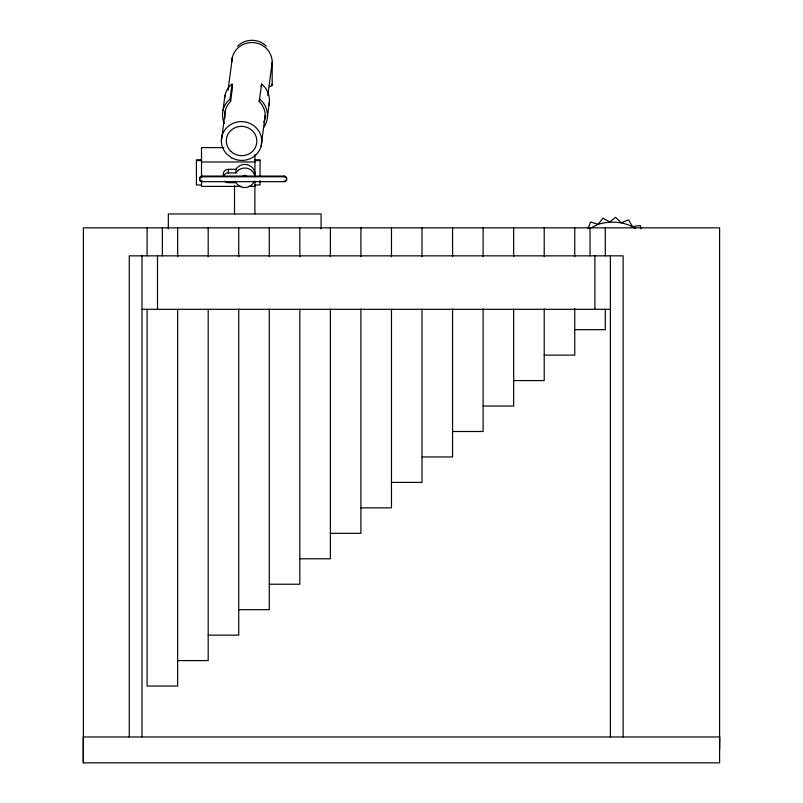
<?xml version="1.0" encoding="UTF-8"?>
<svg xmlns="http://www.w3.org/2000/svg" width="803" height="803" viewBox="0 0 803 803"><rect width="100%" height="100%" fill="white"/><g stroke="black" fill="none" stroke-linecap="round" stroke-linejoin="round"><path stroke-width="1.2" d="M222.983 110.513L224.96 95.467M221.377 140.916L225.442 110.091M228.062 90.137L232.418 57.083M225.041 118.151A20.226 19.392 7.5 0 1 230.622 101.419L230.039 99.15L232.017 84.094L229.929 85.891A22.504 21.581 7.5 0 0 224.479 99.773M230.622 101.419L232.599 86.363L232.017 84.094M263.896 122.267A20.226 19.392 7.5 0 0 259.198 101.569L261.607 84.094L264.578 86.915A22.504 21.581 7.5 0 1 268.844 105.394M261.136 146.146L265.191 115.321M267.811 95.477L272.197 62.172M267.399 117.238L269.386 102.182M261.186 86.513L261.607 84.094M259.198 101.569L259.63 99.15L262.601 101.971A22.504 21.581 7.5 0 1 263.735 127.346M588.097 228.403L590.546 222.009L598.205 224.288C610.481 220.674 624.543 221.387 635.424 228.514M230.039 99.15L227.952 100.947A22.504 21.581 7.5 0 0 224.228 123.301M237.618 46.203C245.156 38.383 258.616 38.333 266.215 46.092M589.793 228.433L598.205 224.288L602.963 218.155L609.708 222.009L615.56 217.302L621.402 222.782L628.588 219.851L632.503 226.556L640.202 225.583L641.075 228.795M223.876 147.611L201.503 147.611L201.503 177.644M201.503 159.827L196.414 159.827L196.414 184.971L201.503 184.971M254.963 159.827L260.052 159.827L260.052 176.419M196.414 160.55L201.503 160.55M254.963 160.55L260.052 160.55M201.503 161.985L254.963 161.985M223.405 175.456A5.089 4.888 0 0 1 228.323 169.313L235.962 169.313A10.178 9.766 0 0 1 254.963 174.191M223.405 176.519A5.089 4.888 0 0 1 228.323 172.906L235.962 172.906A10.178 9.766 0 0 1 254.611 175.255M201.443 180.866A2.55 2.439 0 0 1 202.105 176.068L284.152 176.068A2.55 2.439 0 0 1 286.35 179.731M202.105 176.78L284.152 176.78A2.55 2.439 0 0 1 286.691 179.23A2.55 2.439 0 0 1 284.152 181.669L202.105 181.669A2.55 2.439 0 0 1 199.556 179.23A2.55 2.439 0 0 1 202.105 176.78L202.105 176.068M254.963 184.971L260.052 184.971L260.052 180.585M241.281 186.406L201.503 186.406L201.503 181.307M248.749 186.406L254.963 186.406L254.963 181.307M142.001 309.306L610.39 309.306M574.757 329.662L605.301 329.662L605.301 309.306M544.213 355.127L574.757 355.127L574.757 308.553M513.659 380.582L544.213 380.582L544.213 308.954M483.115 406.037L513.659 406.037L513.659 309.215M452.571 431.492L483.115 431.492L483.115 308.834M422.017 456.947L452.571 456.947L452.571 309.055M391.473 482.402L422.017 482.402L422.017 309.215M360.918 507.857L391.473 507.857L391.473 309.356M330.374 533.312L360.918 533.312L360.918 309.095M299.83 558.778L330.374 558.778L330.374 309.215M269.276 584.233L299.83 584.233L299.83 309.316M238.732 609.688L269.276 609.688L269.276 309.125M208.188 635.143L238.732 635.143L238.732 309.215M177.634 660.598L208.188 660.598L208.188 309.306M719.598 749.691L719.799 736.963L83.191 736.963L83.191 762.85L719.598 762.85L719.598 227.841L83.402 227.841L83.402 762.85M623.128 736.963L623.128 255.846L129.273 255.846L129.273 736.963M610.39 255.846L610.39 736.963M605.301 227.841L605.301 255.846M594.882 255.846L594.882 309.306M590.034 227.841L590.034 255.846M574.757 227.841L574.757 256.398M544.213 227.841L544.213 256.538M513.659 227.841L513.659 256.639M483.115 227.841L483.115 256.498M452.571 227.841L452.571 256.579M422.017 227.841L422.017 256.639M391.473 227.841L391.473 256.679M360.918 227.841L360.918 256.589M330.374 227.841L330.374 256.639M321.07 228.875L321.07 213.959L168.339 213.959L168.339 228.875M299.83 227.841L299.83 256.669M284.152 176.068L284.152 176.78M284.152 180.946L284.152 181.669M272.197 64.892L272.197 85.068M269.276 227.841L269.276 256.599M254.963 154.618L254.963 176.64M254.882 185.523L254.882 213.959M238.732 227.841L238.732 256.639M235.962 169.313L235.962 172.906M234.516 185.523L234.516 213.959M228.323 169.313L228.323 172.906M208.188 227.841L208.188 256.669M202.105 180.946L202.105 181.669M177.634 227.841L177.634 256.689M177.634 309.376L177.634 686.053L147.09 686.053L147.09 309.306M162.367 227.841L162.367 255.846M157.508 255.846L157.508 309.306M147.09 227.841L147.09 255.846M142.001 255.846L142.001 736.963M231.736 62.172A20.236 19.643 4.4 0 1 254.521 42.689A20.236 19.643 4.4 0 1 271.534 67.261M271.484 84.235A20.226 3.242 0 0 1 269.517 86.694M224.72 181.237A5.089 4.888 0 0 0 228.323 182.672L235.962 182.672A10.178 9.766 0 0 0 254.35 181.127M242.978 176.058A2.55 2.439 0 0 1 246.581 176.058M244.122 176.148A2.55 2.439 0 0 1 245.437 176.148M285.948 180.233A2.55 2.439 0 0 1 285.426 180.625M231.575 157.769L227.379 154.668A20.226 19.392 7.5 0 1 234.576 122.749A20.226 19.392 7.5 0 1 261.728 142.824A20.226 19.392 7.5 0 1 231.575 157.769M230.852 151.325A15.277 14.645 7.5 0 0 256.358 144.891A15.277 14.645 7.5 0 0 237.558 126.844A15.277 14.645 7.5 0 0 230.852 151.325"/></g></svg>
